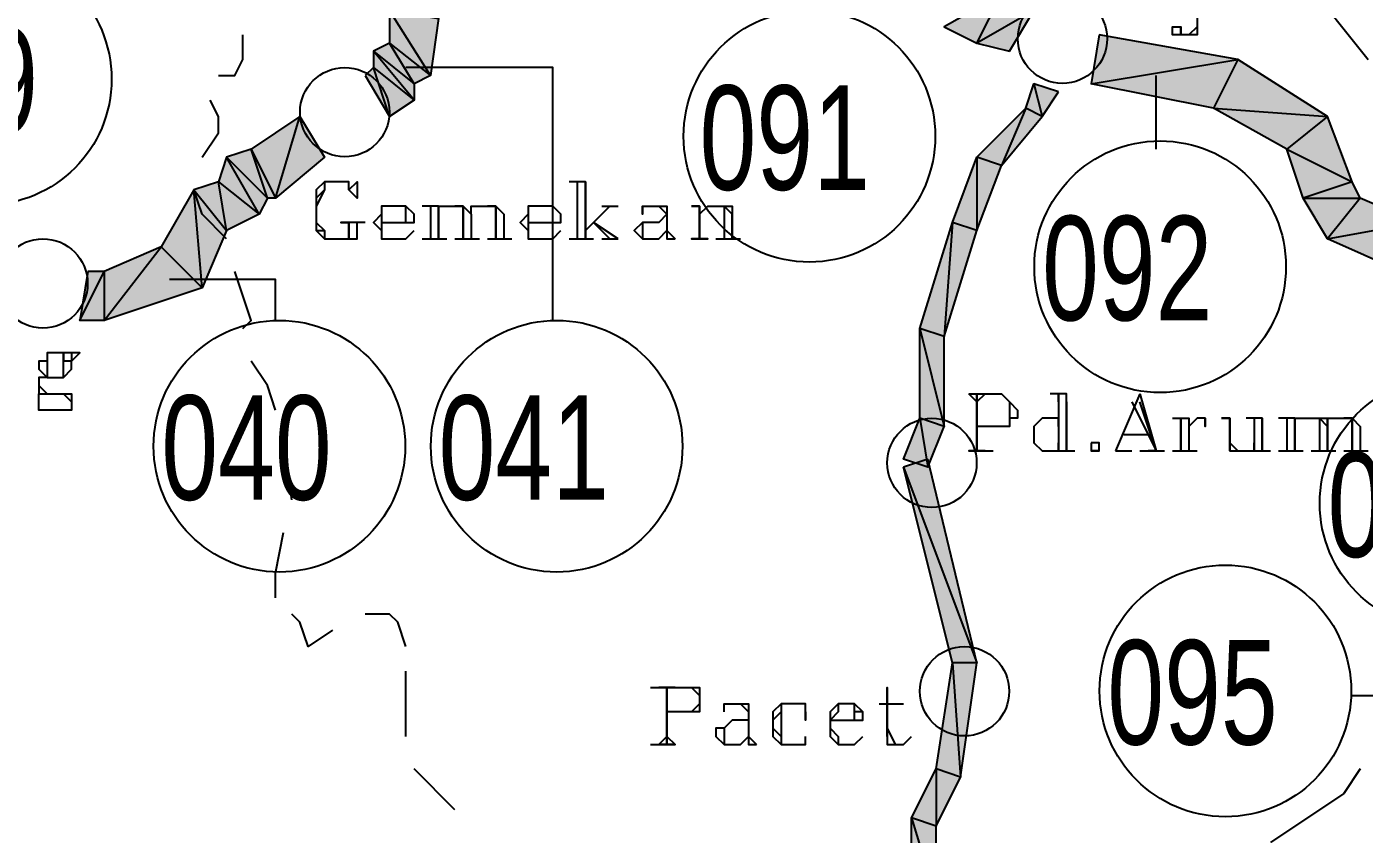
# Model space of a CAD drawing. Header units: millimetres. Extents: x 658 to 813, y 806 to 883.
# Drawn here: x 785.8774 to 786.376, y 863.8525 to 864.1535 of the extents above; entities that cross this region are included whole.
import ezdxf

# ---------------------------------------------------------------- set-up
doc = ezdxf.new("R2010")
doc.units = ezdxf.units.MM
doc.header["$LTSCALE"] = 0.1
doc.linetypes.add('atContinuous2', pattern=[0])
for name, color, linetype in [('BATKAB', 7, 'Continuous'), ('JL-ARTERI', 7, 'Continuous'), ('KLEKTOR1', 7, 'Continuous'), ('KLEKTOR2', 7, 'Continuous'), ('LINK NAS BARU', 7, 'Continuous'), ('SYMBOL', 7, 'Continuous'), ('TEXT', 8, 'Continuous'), ('zat_Mask_solid', 7, 'Continuous')]:
    doc.layers.add(name, color=color, linetype=linetype)
doc.styles.add('Style2', font='arial.ttf', dxfattribs={"height": 0.2})

msp = doc.modelspace()

# ---------------------------------------------------------------- hatches: boundary and pattern name
at = {"layer": 'JL-ARTERI'}
h = msp.add_hatch(color=7, dxfattribs=at)
h.paths.add_polyline_path([(786.01268, 864.14741), (786.02788, 864.13525), (786.01268, 864.15957)], flags=17)
h.paths.add_polyline_path([(786.02788, 864.13525), (786.01268, 864.15957), (786.03092, 864.15653)])
h = msp.add_hatch(color=7, dxfattribs=at)
h.paths.add_polyline_path([(786.0066, 864.13829), (786.0218, 864.12613), (786.0066, 864.14437)], flags=17)
h.paths.add_polyline_path([(786.0218, 864.12613), (786.0066, 864.14437), (786.0218, 864.13221)], flags=17)
for points in [[(786.00356, 864.13525), (786.01268, 864.12005), (786.0066, 864.13829)], [(786.01268, 864.12005), (786.0066, 864.13829), (786.0218, 864.12613)]]:
    msp.add_hatch(color=7, dxfattribs=at).paths.add_polyline_path(points)
h = msp.add_hatch(color=7, dxfattribs=at)
h.paths.add_polyline_path([(785.96708, 864.08965), (785.961, 864.10789), (785.97012, 864.08965)], flags=16)
h.paths.add_polyline_path([(785.961, 864.10789), (785.97012, 864.08965), (785.97924, 864.12005)])
h = msp.add_hatch(color=7, dxfattribs=at)
h.paths.add_polyline_path([(785.90628, 864.06229), (785.90628, 864.04405), (785.92756, 864.07141)], flags=17)
h.paths.add_polyline_path([(785.90628, 864.04405), (785.92756, 864.07141), (785.94276, 864.05621)])
h = msp.add_hatch(color=7, dxfattribs=at)
h.paths.add_polyline_path([(785.9002, 864.06229), (785.89716, 864.04405), (785.90628, 864.06229)], flags=16)
h.paths.add_polyline_path([(785.89716, 864.04405), (785.90628, 864.06229), (785.90628, 864.04405)])
at = {"layer": 'KLEKTOR1'}
for points in [[(786.23157, 864.14741), (786.24069, 864.16565), (786.21941, 864.15349)], [(786.25285, 864.15957), (786.23157, 864.14741), (786.24069, 864.16565)], [(786.24373, 864.14437), (786.25285, 864.15957), (786.23157, 864.14741)], [(786.27717, 864.15045), (786.27413, 864.13221), (786.32885, 864.14133)], [(786.27413, 864.13221), (786.32885, 864.14133), (786.31973, 864.12309)], [(786.32885, 864.14133), (786.31973, 864.12309), (786.36229, 864.12005)], [(786.31973, 864.12309), (786.36229, 864.12005), (786.34709, 864.10789)], [(786.36229, 864.12005), (786.34709, 864.10789), (786.37141, 864.09573)], [(786.34709, 864.10789), (786.37141, 864.09573), (786.35317, 864.08965)], [(786.37141, 864.09573), (786.35317, 864.08965), (786.37445, 864.08965)], [(786.35317, 864.08965), (786.37445, 864.08965), (786.36229, 864.07445)], [(786.37445, 864.08965), (786.36229, 864.07445), (786.39573, 864.08053)], [(786.36229, 864.07445), (786.39573, 864.08053), (786.38965, 864.06229)]]:
    msp.add_hatch(color=7, dxfattribs=at).paths.add_polyline_path(points)
at = {"layer": 'KLEKTOR2'}
for points in [[(786.25285, 864.13221), (786.25589, 864.12005), (786.24981, 864.12309)], [(786.26197, 864.12917), (786.25285, 864.13221), (786.25589, 864.12005)], [(786.24981, 864.12309), (786.24069, 864.10181), (786.23157, 864.10485)], [(786.25589, 864.12005), (786.24981, 864.12309), (786.24069, 864.10181)], [(786.23157, 864.10485), (786.23157, 864.07749), (786.22245, 864.08053)], [(786.24069, 864.10181), (786.23157, 864.10485), (786.23157, 864.07749)], [(786.22245, 864.08053), (786.21941, 864.03797), (786.21029, 864.04101)], [(786.23157, 864.07749), (786.22245, 864.08053), (786.21941, 864.03797)], [(786.22245, 863.91636), (786.22549, 863.8738), (786.21637, 863.87684)], [(786.23157, 863.91636), (786.22245, 863.91636), (786.22549, 863.8738)], [(786.21637, 863.87684), (786.21637, 863.85556), (786.20725, 863.8586)], [(786.22549, 863.8738), (786.21637, 863.87684), (786.21637, 863.85556)]]:
    msp.add_hatch(color=7, dxfattribs=at).paths.add_polyline_path(points)
h = msp.add_hatch(color=7, dxfattribs=at)
h.paths.add_polyline_path([(786.21941, 864.03797), (786.21029, 864.04101), (786.21941, 864.00452)], flags=17)
h.paths.add_polyline_path([(786.21029, 864.04101), (786.21941, 864.00452), (786.21029, 864.00756)], flags=17)
h = msp.add_hatch(color=7, dxfattribs=at)
h.paths.add_polyline_path([(786.21333, 863.99236), (786.20421, 863.98932), (786.23157, 863.91636)])
h.paths.add_polyline_path([(786.20421, 863.98932), (786.23157, 863.91636), (786.22245, 863.91636)], flags=17)
h = msp.add_hatch(color=7, dxfattribs=at)
h.paths.add_polyline_path([(786.21637, 863.85556), (786.20725, 863.8586), (786.21637, 863.8282)], flags=17)
h.paths.add_polyline_path([(786.20725, 863.8586), (786.21637, 863.8282), (786.20725, 863.8282)], flags=17)
at = {"layer": 'zat_Mask_solid'}
for points in [[(786.0066, 864.14437), (786.0218, 864.13221), (786.01268, 864.14741)], [(786.0218, 864.13221), (786.01268, 864.14741), (786.02788, 864.13525)], [(785.97012, 864.08965), (785.97924, 864.12005), (785.98836, 864.10485)], [(785.94884, 864.09573), (785.96404, 864.08357), (785.95188, 864.10485)], [(785.95188, 864.10485), (785.96708, 864.08965), (785.961, 864.10789)], [(785.96404, 864.08357), (785.95188, 864.10485), (785.96708, 864.08965)], [(785.93972, 864.09269), (785.95188, 864.07749), (785.94884, 864.09573)], [(785.95188, 864.07749), (785.94884, 864.09573), (785.96404, 864.08357)], [(785.92756, 864.07141), (785.94276, 864.05621), (785.93972, 864.09269)], [(785.94276, 864.05621), (785.93972, 864.09269), (785.95188, 864.07749)], [(786.21029, 864.00756), (786.21333, 863.98932), (786.20421, 863.99236)], [(786.21941, 864.00452), (786.21029, 864.00756), (786.21333, 863.98932)]]:
    msp.add_hatch(color=7, dxfattribs=at).paths.add_polyline_path(points)

# ---------------------------------------------------------------- linework, layer by layer
at = {"layer": 'BATKAB', "color": 7}
for points in [[(786.34405, 864.17477), (786.35317, 864.17173), (786.37749, 864.14133)], [(785.94884, 864.13525), (785.95492, 864.13525), (785.95796, 864.14133), (785.95796, 864.15045)], [(785.94276, 864.10485), (785.94884, 864.11397), (785.94884, 864.12005), (785.9458, 864.12613)], [(785.95188, 864.07445), (785.94276, 864.08357), (785.93972, 864.09269)], [(785.95796, 864.04101), (785.961, 864.04405), (785.95492, 864.06229)], [(785.97012, 864.0106), (785.96708, 864.01972), (785.961, 864.02884)], [(785.9762, 863.97716), (785.97316, 863.99844)], [(785.97012, 863.94068), (785.97012, 863.9498), (785.97316, 863.965)], [(785.9914, 863.92852), (785.98228, 863.92244), (785.97924, 863.93156), (785.9762, 863.9346)], [(786.01876, 863.92244), (786.01572, 863.93156), (786.01268, 863.9346), (786.00356, 863.9346)], [(786.01876, 863.889), (786.01876, 863.90116), (786.01876, 863.91028), (786.01876, 863.91332)], [(786.037, 863.86164), (786.0218, 863.87684)], [(786.37445, 863.87684), (786.36837, 863.86772), (786.34101, 863.84948)]]:
    msp.add_lwpolyline(points, dxfattribs=at)
at = {"layer": 'JL-ARTERI', "color": 7}
for points in [[(786.01268, 864.14741), (786.02788, 864.13525), (786.01268, 864.15957), (786.01268, 864.14741)], [(786.02788, 864.13525), (786.01268, 864.15957), (786.03092, 864.15653), (786.02788, 864.13525)], [(786.0066, 864.14437), (786.0218, 864.13221), (786.01268, 864.14741), (786.0066, 864.14437)], [(786.0066, 864.13829), (786.0218, 864.12613), (786.0066, 864.14437), (786.0066, 864.13829)], [(786.0218, 864.12613), (786.0066, 864.14437), (786.0218, 864.13221), (786.0218, 864.12613)], [(786.0218, 864.13221), (786.01268, 864.14741), (786.02788, 864.13525), (786.0218, 864.13221)], [(786.00356, 864.13525), (786.01268, 864.12005), (786.0066, 864.13829), (786.00356, 864.13525)], [(786.01268, 864.12005), (786.0066, 864.13829), (786.0218, 864.12613), (786.01268, 864.12005)], [(785.961, 864.10789), (785.97012, 864.08965), (785.97924, 864.12005), (785.961, 864.10789)], [(785.97012, 864.08965), (785.97924, 864.12005), (785.98836, 864.10485), (785.97012, 864.08965)], [(785.94884, 864.09573), (785.96404, 864.08357), (785.95188, 864.10485), (785.94884, 864.09573)], [(785.95188, 864.10485), (785.96708, 864.08965), (785.961, 864.10789), (785.95188, 864.10485)], [(785.96404, 864.08357), (785.95188, 864.10485), (785.96708, 864.08965), (785.96404, 864.08357)], [(785.96708, 864.08965), (785.961, 864.10789), (785.97012, 864.08965), (785.96708, 864.08965)], [(785.93972, 864.09269), (785.95188, 864.07749), (785.94884, 864.09573), (785.93972, 864.09269)], [(785.95188, 864.07749), (785.94884, 864.09573), (785.96404, 864.08357), (785.95188, 864.07749)], [(785.92756, 864.07141), (785.94276, 864.05621), (785.93972, 864.09269), (785.92756, 864.07141)], [(785.94276, 864.05621), (785.93972, 864.09269), (785.95188, 864.07749), (785.94276, 864.05621)], [(785.90628, 864.06229), (785.90628, 864.04405), (785.92756, 864.07141), (785.90628, 864.06229)], [(785.90628, 864.04405), (785.92756, 864.07141), (785.94276, 864.05621), (785.90628, 864.04405)], [(785.9002, 864.06229), (785.89716, 864.04405), (785.90628, 864.06229), (785.9002, 864.06229)], [(785.89716, 864.04405), (785.90628, 864.06229), (785.90628, 864.04405), (785.89716, 864.04405)]]:
    msp.add_lwpolyline(points, dxfattribs=at)
at = {"layer": 'KLEKTOR1', "color": 7}
for points in [[(786.23157, 864.14741), (786.24069, 864.16565), (786.21941, 864.15349), (786.23157, 864.14741)], [(786.25285, 864.15957), (786.23157, 864.14741), (786.24069, 864.16565), (786.25285, 864.15957)], [(786.24373, 864.14437), (786.25285, 864.15957), (786.23157, 864.14741), (786.24373, 864.14437)], [(786.27717, 864.15045), (786.27413, 864.13221), (786.32885, 864.14133), (786.27717, 864.15045)], [(786.27413, 864.13221), (786.32885, 864.14133), (786.31973, 864.12309), (786.27413, 864.13221)], [(786.32885, 864.14133), (786.31973, 864.12309), (786.36229, 864.12005), (786.32885, 864.14133)], [(786.31973, 864.12309), (786.36229, 864.12005), (786.34709, 864.10789), (786.31973, 864.12309)], [(786.36229, 864.12005), (786.34709, 864.10789), (786.37141, 864.09573), (786.36229, 864.12005)], [(786.34709, 864.10789), (786.37141, 864.09573), (786.35317, 864.08965), (786.34709, 864.10789)], [(786.37141, 864.09573), (786.35317, 864.08965), (786.37445, 864.08965), (786.37141, 864.09573)], [(786.35317, 864.08965), (786.37445, 864.08965), (786.36229, 864.07445), (786.35317, 864.08965)], [(786.37445, 864.08965), (786.36229, 864.07445), (786.39573, 864.08053), (786.37445, 864.08965)], [(786.36229, 864.07445), (786.39573, 864.08053), (786.38965, 864.06229), (786.36229, 864.07445)]]:
    msp.add_lwpolyline(points, dxfattribs=at)
at = {"layer": 'KLEKTOR2', "color": 7, "linetype": 'atContinuous2'}
for p, q in [((786.21333, 863.99236), (786.20421, 863.98932)), ((786.23157, 863.91636), (786.21333, 863.99236)), ((786.20421, 863.98932), (786.23157, 863.91636)), ((786.20421, 863.98932), (786.23157, 863.91636)), ((786.22245, 863.91636), (786.20421, 863.98932)), ((786.23157, 863.91636), (786.22245, 863.91636))]:
    msp.add_line(p, q, dxfattribs=at)
at = {"layer": 'KLEKTOR2', "color": 7}
for points in [[(786.25285, 864.13221), (786.25589, 864.12005), (786.24981, 864.12309), (786.25285, 864.13221)], [(786.26197, 864.12917), (786.25285, 864.13221), (786.25589, 864.12005), (786.26197, 864.12917)], [(786.24981, 864.12309), (786.24069, 864.10181), (786.23157, 864.10485), (786.24981, 864.12309)], [(786.25589, 864.12005), (786.24981, 864.12309), (786.24069, 864.10181), (786.25589, 864.12005)], [(786.23157, 864.10485), (786.23157, 864.07749), (786.22245, 864.08053), (786.23157, 864.10485)], [(786.24069, 864.10181), (786.23157, 864.10485), (786.23157, 864.07749), (786.24069, 864.10181)], [(786.22245, 864.08053), (786.21941, 864.03797), (786.21029, 864.04101), (786.22245, 864.08053)], [(786.23157, 864.07749), (786.22245, 864.08053), (786.21941, 864.03797), (786.23157, 864.07749)], [(786.21941, 864.03797), (786.21029, 864.04101), (786.21941, 864.00452), (786.21941, 864.03797)], [(786.21029, 864.04101), (786.21941, 864.00452), (786.21029, 864.00756), (786.21029, 864.04101)], [(786.21029, 864.00756), (786.21333, 863.98932), (786.20421, 863.99236), (786.21029, 864.00756)], [(786.21941, 864.00452), (786.21029, 864.00756), (786.21333, 863.98932), (786.21941, 864.00452)], [(786.22245, 863.91636), (786.22549, 863.8738), (786.21637, 863.87684), (786.22245, 863.91636)], [(786.23157, 863.91636), (786.22245, 863.91636), (786.22549, 863.8738), (786.23157, 863.91636)], [(786.21637, 863.87684), (786.21637, 863.85556), (786.20725, 863.8586), (786.21637, 863.87684)], [(786.22549, 863.8738), (786.21637, 863.87684), (786.21637, 863.85556), (786.22549, 863.8738)], [(786.21637, 863.85556), (786.20725, 863.8586), (786.21637, 863.8282), (786.21637, 863.85556)], [(786.20725, 863.8586), (786.21637, 863.8282), (786.20725, 863.8282), (786.20725, 863.8586)]]:
    msp.add_lwpolyline(points, dxfattribs=at)
at = {"layer": 'LINK NAS BARU', "color": 7}
for points in [[(786.07348, 864.04405), (786.07348, 864.13829), (786.01876, 864.13829)], [(786.29845, 864.10789), (786.29845, 864.13525)], [(785.97012, 864.04405), (785.97012, 864.05925), (785.9306, 864.05925)], [(786.37141, 863.9042), (786.46565, 863.9042)]]:
    msp.add_lwpolyline(points, dxfattribs=at)
at = {"layer": 'LINK NAS BARU', "color": 7, "linetype": 'atContinuous2'}
for centre in [(785.86212, 864.13395), (786.16917, 864.11267), (786.29989, 864.06403), (785.97157, 863.99714), (786.07493, 863.99714), (786.40629, 863.97586), (786.32421, 863.90594)]:
    msp.add_circle(centre, 0.0469, dxfattribs=at)
at = {"layer": 'SYMBOL', "color": 7, "linetype": 'atContinuous2'}
for centre in [(786.26346, 864.14901), (785.99593, 864.12164), (785.88345, 864.0578), (786.21482, 863.99092), (786.22698, 863.9058)]:
    msp.add_circle(centre, 0.01664, dxfattribs=at)
at = {"layer": 'TEXT', "color": 7}
for points in [[(786.30757, 864.17477), (786.31365, 864.17477), (786.31365, 864.15653), (786.31365, 864.15349), (786.31365, 864.15045), (786.31061, 864.15045), (786.30757, 864.15045), (786.30453, 864.15045), (786.30453, 864.15349), (786.30757, 864.15349), (786.30757, 864.15045), (786.30757, 864.15349)], [(786.31365, 864.17477), (786.31365, 864.15349), (786.31061, 864.15045)], [(785.99748, 864.09269), (786.00052, 864.09573), (786.00052, 864.08965), (785.99748, 864.09269), (785.99748, 864.09573), (785.99444, 864.09573), (785.9914, 864.09573), (785.98836, 864.09573), (785.98532, 864.09269), (785.98532, 864.08965), (785.98532, 864.08661), (785.98532, 864.08053), (785.98532, 864.07749), (785.98836, 864.07445), (785.9914, 864.07445), (785.99444, 864.07445), (785.99748, 864.07445), (786.00052, 864.07445), (786.00052, 864.08053)], [(785.9914, 864.09573), (785.98836, 864.09573), (785.98836, 864.09269), (785.98532, 864.08661), (785.98532, 864.08053), (785.98836, 864.07749), (785.98836, 864.07445), (785.9914, 864.07445)], [(786.08564, 864.09573), (786.08564, 864.07445), (786.08564, 864.09573), (786.07956, 864.09573)], [(786.0826, 864.09573), (786.0826, 864.07445)], [(786.0826, 864.09573), (786.0826, 864.09269)], [(785.98836, 864.09269), (785.98532, 864.08965), (785.98532, 864.08661), (785.98532, 864.08053), (785.98532, 864.07749), (785.98836, 864.07749)], [(786.00964, 864.08053), (786.0218, 864.08053), (786.0218, 864.08357), (786.01876, 864.08661), (786.01572, 864.08661), (786.01268, 864.08661), (786.00964, 864.08661), (786.00964, 864.08357), (786.0066, 864.08053), (786.00964, 864.07749), (786.00964, 864.07445), (786.01268, 864.07445), (786.01572, 864.07445), (786.01876, 864.07445), (786.0218, 864.07749)], [(786.01268, 864.08661), (786.00964, 864.08661), (786.00964, 864.08357), (786.00964, 864.07749), (786.00964, 864.07445), (786.01268, 864.07445)], [(786.01876, 864.08053), (786.01876, 864.08357), (786.01876, 864.08661), (786.01572, 864.08661)], [(786.01876, 864.08357), (786.01876, 864.08661)], [(786.03092, 864.08357), (786.03092, 864.08661), (786.03092, 864.07445), (786.03092, 864.08661), (786.02484, 864.08661)], [(786.02788, 864.08661), (786.02788, 864.07445)], [(786.03092, 864.08661), (786.03396, 864.08661), (786.037, 864.08661), (786.04004, 864.08661), (786.04308, 864.08357), (786.04308, 864.07445)], [(786.04004, 864.08661), (786.04004, 864.08357), (786.04004, 864.07445), (786.04004, 864.08357), (786.04004, 864.08661), (786.037, 864.08661)], [(786.04308, 864.08357), (786.04308, 864.08661), (786.04612, 864.08661), (786.04916, 864.08661), (786.0522, 864.08661), (786.05524, 864.08357), (786.05524, 864.07445)], [(786.0522, 864.08661), (786.0522, 864.08357), (786.0522, 864.07445), (786.0522, 864.08357), (786.0522, 864.08661), (786.04916, 864.08661)], [(786.06436, 864.08053), (786.07652, 864.08053), (786.07652, 864.08357), (786.07348, 864.08661), (786.07044, 864.08661), (786.0674, 864.08661), (786.06436, 864.08661), (786.06436, 864.08357), (786.06132, 864.08053), (786.06436, 864.07749), (786.06436, 864.07445), (786.0674, 864.07445), (786.07044, 864.07445), (786.07348, 864.07445), (786.07652, 864.07749)], [(786.0674, 864.08661), (786.06436, 864.08661), (786.06436, 864.08357), (786.06436, 864.07749), (786.06436, 864.07445), (786.0674, 864.07445)], [(786.07348, 864.08053), (786.07348, 864.08357), (786.07348, 864.08661), (786.07044, 864.08661)], [(786.07348, 864.08357), (786.07348, 864.08661)], [(786.09476, 864.08661), (786.08564, 864.07749)], [(786.09172, 864.08661), (786.0978, 864.08661)], [(786.09172, 864.08661), (786.09476, 864.08661), (786.0978, 864.08661)], [(786.10692, 864.08357), (786.10692, 864.08661), (786.10692, 864.08357), (786.10692, 864.08661), (786.10996, 864.08661), (786.113, 864.08661), (786.11604, 864.08661), (786.11604, 864.08357), (786.11604, 864.07749), (786.11908, 864.07445)], [(786.113, 864.08661), (786.11604, 864.08357), (786.11604, 864.07749), (786.11604, 864.07445), (786.11908, 864.07445)], [(786.11604, 864.08661), (786.11604, 864.08357), (786.11604, 864.07749), (786.11604, 864.07445)], [(786.1282, 864.07445), (786.1282, 864.08661), (786.1282, 864.07445), (786.1282, 864.08661), (786.12516, 864.08661)], [(786.12516, 864.08661), (786.1282, 864.08661), (786.12516, 864.08661)], [(786.1282, 864.08357), (786.13124, 864.08661), (786.13428, 864.08661), (786.13732, 864.08661), (786.14036, 864.08661), (786.14036, 864.08357), (786.14036, 864.07445), (786.14036, 864.08357), (786.13732, 864.08661), (786.13732, 864.08357), (786.13732, 864.07445)], [(786.00356, 864.08053), (785.99444, 864.08053), (785.99748, 864.08053)], [(785.99748, 864.08053), (785.99748, 864.07445), (785.99748, 864.08053)], [(786.00964, 864.08357), (786.00964, 864.07749)], [(786.06436, 864.08357), (786.06436, 864.07749)], [(786.0978, 864.07445), (786.08868, 864.08053), (786.09476, 864.07445), (786.08868, 864.08053)], [(786.11604, 864.08357), (786.113, 864.08053), (786.10996, 864.08053), (786.10692, 864.08053), (786.10388, 864.07749), (786.10692, 864.07445), (786.10996, 864.07445), (786.113, 864.07445), (786.11604, 864.07749)], [(786.10692, 864.08053), (786.10692, 864.07749), (786.10692, 864.07445)], [(786.113, 864.08053), (786.10996, 864.08053), (786.10692, 864.08053), (786.10692, 864.07749), (786.10692, 864.07445), (786.10996, 864.07445)], [(786.02484, 864.07445), (786.03396, 864.07445)], [(786.03092, 864.07445), (786.03396, 864.07445)], [(786.037, 864.07445), (786.04612, 864.07445)], [(786.037, 864.07445), (786.04004, 864.07445)], [(786.04308, 864.07445), (786.04612, 864.07445)], [(786.04916, 864.07445), (786.05828, 864.07445)], [(786.04916, 864.07445), (786.0522, 864.07445)], [(786.07956, 864.07445), (786.08868, 864.07445)], [(786.08564, 864.07445), (786.08868, 864.07445)], [(786.09172, 864.07445), (786.0978, 864.07445)], [(786.09172, 864.07445), (786.09476, 864.07445), (786.0978, 864.07445)], [(786.12516, 864.07445), (786.13124, 864.07445)], [(786.1282, 864.07445), (786.12516, 864.07445), (786.1282, 864.07445), (786.13124, 864.07445), (786.1282, 864.07445)], [(786.13428, 864.07445), (786.1434, 864.07445)], [(786.14036, 864.07445), (786.1434, 864.07445)], [(785.88804, 864.03189), (785.885, 864.03189), (785.885, 864.02884), (785.88196, 864.02884), (785.88196, 864.0258), (785.885, 864.02276), (785.88804, 864.02276), (785.89108, 864.02276), (785.89412, 864.0258), (785.89412, 864.02884), (785.89108, 864.02884), (785.89108, 864.03189), (785.88804, 864.03189)], [(785.88804, 864.03189), (785.885, 864.03189), (785.885, 864.02884), (785.885, 864.0258), (785.885, 864.02276), (785.88804, 864.02276), (785.89108, 864.02276), (785.89108, 864.0258), (785.89108, 864.02884), (785.89108, 864.03189), (785.88804, 864.03189)], [(785.89412, 864.03189), (785.89412, 864.02884), (785.89716, 864.03189), (785.89412, 864.03189), (785.89108, 864.03189), (785.89108, 864.02884)], [(785.885, 864.02884), (785.885, 864.0258), (785.885, 864.02276)], [(785.89108, 864.02276), (785.89108, 864.0258), (785.89108, 864.02884)], [(785.885, 864.02276), (785.88196, 864.02276), (785.88196, 864.01972), (785.88196, 864.01668), (785.885, 864.01668), (785.88804, 864.01668), (785.89108, 864.01668), (785.89412, 864.01364)], [(785.88196, 864.01972), (785.885, 864.01668), (785.89108, 864.01668), (785.89412, 864.01668), (785.89412, 864.01364), (785.89412, 864.0106), (785.89108, 864.0106), (785.885, 864.0106), (785.88196, 864.0106), (785.88196, 864.01364), (785.88196, 864.01668), (785.885, 864.01668), (785.88804, 864.01668), (785.89108, 864.01668), (785.89412, 864.01668)], [(785.885, 864.0106), (785.88196, 864.0106), (785.88196, 864.01364), (785.88196, 864.01668), (785.885, 864.01668)], [(786.22853, 864.01668), (786.24069, 864.01668), (786.24373, 864.01364), (786.24677, 864.0106), (786.24677, 864.00756), (786.24373, 864.00756), (786.24373, 864.00452), (786.24069, 864.00452), (786.23157, 864.00452)], [(786.22853, 864.01668), (786.23157, 864.01364), (786.22853, 864.01668)], [(786.23157, 863.9954), (786.23157, 864.01668), (786.23157, 863.9954), (786.23157, 864.01364)], [(786.23461, 864.01668), (786.23157, 864.01364), (786.23461, 864.01668)], [(786.24069, 864.01668), (786.24373, 864.01364), (786.24373, 864.00756), (786.24373, 864.00452), (786.24069, 864.00452)], [(786.26501, 864.01364), (786.26501, 863.9954), (786.26501, 864.01668), (786.25893, 864.01668)], [(786.26197, 864.01668), (786.26197, 863.9954), (786.26805, 863.9954)], [(786.26197, 864.01668), (786.26197, 864.01364), (786.26197, 864.01668)], [(786.29237, 864.01668), (786.28325, 863.9954)], [(786.29237, 864.01668), (786.29845, 863.9954)], [(786.24373, 864.01364), (786.24373, 864.0106), (786.24373, 864.00756)], [(786.28933, 864.01364), (786.29845, 863.9954), (786.29237, 864.01364)], [(786.26197, 864.00452), (786.26197, 864.00756), (786.25893, 864.00756), (786.25589, 864.00756), (786.25285, 864.00452), (786.25285, 864.00148), (786.25285, 863.99844), (786.25589, 863.9954), (786.25893, 863.9954), (786.26197, 863.9954), (786.26197, 863.99844)], [(786.25893, 864.00756), (786.25589, 864.00756), (786.25285, 864.00452), (786.25285, 863.99844), (786.25589, 863.9954), (786.25893, 863.9954)], [(786.30453, 864.00756), (786.31061, 864.00756), (786.31061, 863.9954)], [(786.30453, 864.00756), (786.30757, 864.00756)], [(786.30757, 864.00756), (786.30757, 863.9954), (786.30757, 864.00756)], [(786.31669, 864.00756), (786.31669, 864.00452), (786.31669, 864.00756), (786.31365, 864.00756), (786.31061, 864.00452), (786.31061, 864.00148)], [(786.32277, 864.00756), (786.32581, 864.00756), (786.32581, 863.99844), (786.32885, 863.9954)], [(786.32277, 864.00756), (786.32581, 864.00756), (786.32277, 864.00756)], [(786.32581, 863.9954), (786.32581, 863.99844), (786.32581, 864.00756), (786.32581, 863.99844), (786.32581, 863.9954), (786.32885, 863.9954), (786.33189, 863.9954), (786.33493, 863.9954), (786.33493, 863.99844)], [(786.33797, 864.00756), (786.33797, 863.9954), (786.33797, 864.00756), (786.33189, 864.00756)], [(786.33493, 864.00756), (786.33493, 863.9954), (786.34101, 863.9954)], [(786.35013, 864.00452), (786.35013, 864.00756), (786.35013, 863.9954), (786.35013, 864.00756), (786.34405, 864.00756)], [(786.34709, 864.00756), (786.34709, 863.9954)], [(786.35013, 864.00756), (786.35317, 864.00756), (786.35925, 864.00756), (786.36229, 864.00756), (786.36229, 864.00452), (786.36229, 863.9954), (786.36229, 864.00452), (786.35925, 864.00756), (786.35925, 864.00452), (786.35925, 863.9954)], [(786.36229, 864.00452), (786.36229, 864.00756), (786.36533, 864.00756), (786.36837, 864.00756), (786.37141, 864.00756), (786.37445, 864.00452), (786.37445, 863.9954)], [(786.37141, 864.00756), (786.37141, 864.00452), (786.37141, 863.9954), (786.37141, 864.00452), (786.37141, 864.00756), (786.36837, 864.00756)], [(786.25285, 864.00452), (786.25285, 863.99844)], [(786.28629, 864.00148), (786.29541, 864.00148)], [(786.22853, 863.9954), (786.23765, 863.9954)], [(786.23157, 863.9954), (786.22853, 863.9954), (786.23157, 863.9954), (786.23461, 863.9954), (786.23157, 863.9954)], [(786.26501, 863.9954), (786.26805, 863.9954)], [(786.27413, 863.99844), (786.27413, 863.9954), (786.27717, 863.9954), (786.27717, 863.99844), (786.27413, 863.99844)], [(786.27413, 863.9954), (786.27717, 863.9954), (786.27413, 863.9954)], [(786.28325, 863.9954), (786.28933, 863.9954)], [(786.28325, 863.9954), (786.28629, 863.9954)], [(786.29237, 863.9954), (786.30149, 863.9954)], [(786.29845, 863.9954), (786.29541, 863.9954), (786.29845, 863.9954), (786.30149, 863.9954)], [(786.30453, 863.9954), (786.31365, 863.9954)], [(786.30453, 863.9954), (786.30757, 863.9954)], [(786.33797, 863.9954), (786.34101, 863.9954)], [(786.34405, 863.9954), (786.35317, 863.9954)], [(786.35013, 863.9954), (786.35317, 863.9954)], [(786.35621, 863.9954), (786.36533, 863.9954)], [(786.36229, 863.9954), (786.36533, 863.9954)], [(786.36837, 863.9954), (786.37749, 863.9954)], [(786.36837, 863.9954), (786.37141, 863.9954)], [(786.10996, 863.90724), (786.12516, 863.90724), (786.1282, 863.90724), (786.1282, 863.9042), (786.1282, 863.90116), (786.1282, 863.89812), (786.12516, 863.89812), (786.11604, 863.89812)], [(786.113, 863.90724), (786.11604, 863.90724), (786.113, 863.90724)], [(786.11604, 863.90724), (786.11604, 863.88596), (786.11604, 863.90724), (786.11604, 863.88596)], [(786.11908, 863.90724), (786.11604, 863.90724), (786.11908, 863.90724)], [(786.12516, 863.90724), (786.1282, 863.9042), (786.1282, 863.90116), (786.12516, 863.89812)], [(786.1282, 863.90724), (786.1282, 863.9042), (786.1282, 863.90116), (786.1282, 863.89812)], [(786.19813, 863.889), (786.19813, 863.89204), (786.19813, 863.90724), (786.19813, 863.89204), (786.19813, 863.889), (786.19813, 863.88596), (786.20117, 863.88596), (786.20421, 863.88596), (786.20725, 863.889)], [(786.19813, 863.90724), (786.19813, 863.89204), (786.20117, 863.88596)], [(786.13732, 863.89812), (786.13732, 863.90116), (786.14036, 863.90116), (786.1434, 863.90116), (786.14644, 863.90116), (786.14644, 863.89812), (786.14644, 863.889), (786.14948, 863.88596)], [(786.1434, 863.90116), (786.14644, 863.89812), (786.14644, 863.889), (786.14644, 863.88596), (786.14948, 863.88596)], [(786.16772, 863.89812), (786.16772, 863.89508), (786.16772, 863.89812), (786.16772, 863.90116), (786.16468, 863.90116), (786.16164, 863.90116), (786.1586, 863.90116), (786.15556, 863.89812), (786.15556, 863.89508), (786.15556, 863.89204), (786.15556, 863.889), (786.1586, 863.88596), (786.16164, 863.88596), (786.16468, 863.88596), (786.16772, 863.88596), (786.16772, 863.889)], [(786.16164, 863.90116), (786.1586, 863.90116), (786.1586, 863.89812), (786.1586, 863.89508), (786.1586, 863.89204), (786.1586, 863.889), (786.1586, 863.88596), (786.16164, 863.88596)], [(786.17684, 863.89508), (786.18901, 863.89508), (786.18901, 863.89812), (786.18597, 863.90116), (786.18293, 863.90116), (786.17989, 863.90116), (786.17684, 863.89812), (786.17684, 863.89508), (786.17684, 863.89204), (786.17684, 863.889), (786.17989, 863.88596), (786.18293, 863.88596), (786.18597, 863.88596), (786.18901, 863.889)], [(786.18597, 863.89508), (786.18597, 863.89812), (786.18597, 863.90116), (786.18293, 863.90116), (786.17989, 863.90116), (786.17989, 863.89812), (786.17684, 863.89508), (786.17684, 863.89204), (786.17989, 863.889), (786.17989, 863.88596), (786.18293, 863.88596)], [(786.19509, 863.90116), (786.20421, 863.90116)], [(786.14644, 863.89508), (786.1434, 863.89508), (786.14036, 863.89508), (786.13732, 863.89204), (786.13428, 863.89204), (786.13428, 863.889), (786.13732, 863.88596), (786.14036, 863.88596), (786.1434, 863.88596), (786.14644, 863.889)], [(786.1434, 863.89508), (786.14036, 863.89508), (786.13732, 863.89204), (786.13732, 863.889), (786.13732, 863.88596), (786.14036, 863.88596)], [(786.14644, 863.89812), (786.14644, 863.889), (786.14644, 863.88596)], [(786.1586, 863.89812), (786.15556, 863.89508), (786.15556, 863.89204), (786.1586, 863.889)], [(786.17684, 863.89812), (786.17684, 863.89508), (786.17684, 863.89204), (786.17684, 863.889)], [(786.18901, 863.89508), (786.18901, 863.89812), (786.18597, 863.89812)], [(786.13732, 863.89204), (786.13732, 863.889), (786.13732, 863.88596)], [(786.10996, 863.88596), (786.11908, 863.88596)], [(786.11604, 863.88596), (786.113, 863.88596), (786.11604, 863.889), (786.11908, 863.88596), (786.11604, 863.88596)]]:
    msp.add_lwpolyline(points, dxfattribs=at)

# ---------------------------------------------------------------- texts
at = {"layer": 'LINK NAS BARU', "color": 7, "style": 'Style2', "width": 0.7}
for s, p in [('039', (785.81812, 864.11397)), ('091', (786.1282, 864.09269)), ('092', (786.25589, 864.04405)), ('040', (785.92756, 863.97716)), ('041', (786.03092, 863.97716)), ('094', (786.36229, 863.95588)), ('095', (786.28021, 863.88596))]:
    msp.add_text(s, height=0.038913, rotation=0.0006, dxfattribs=at).set_placement(p)

doc.saveas('drawing.dxf')
